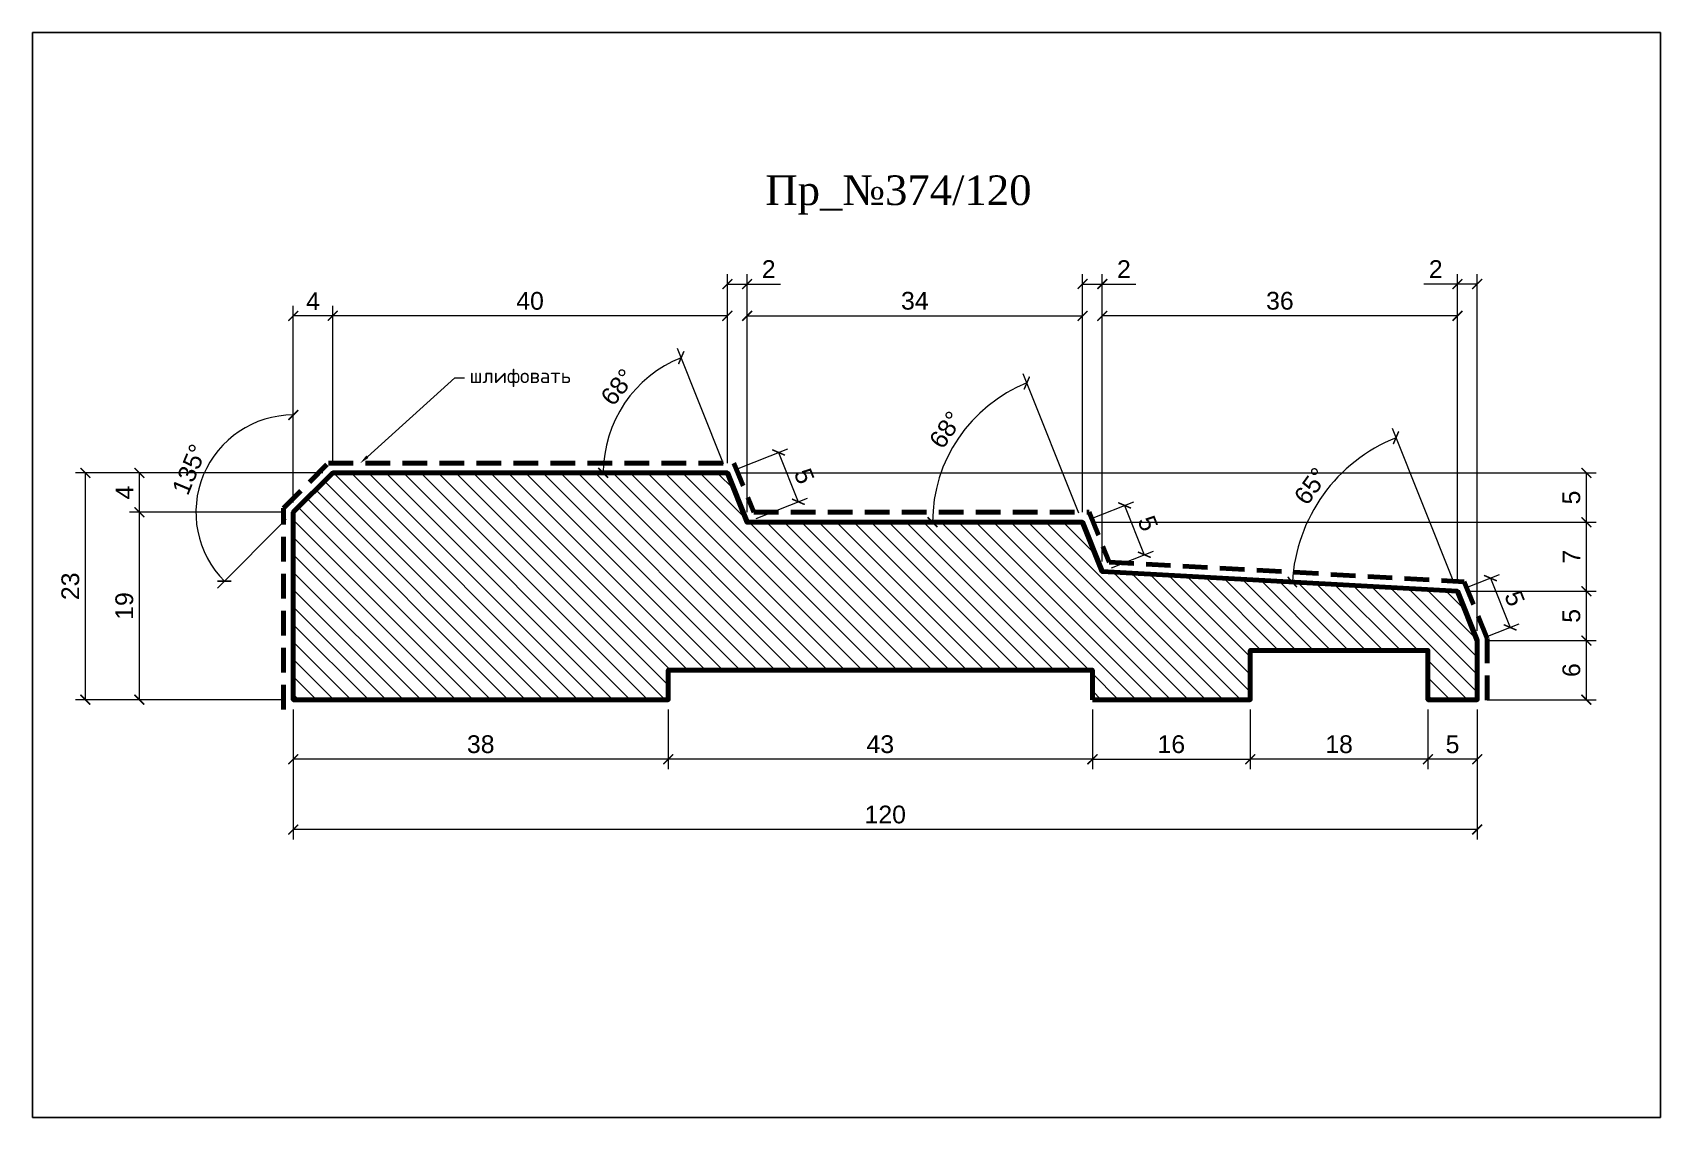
# Model space of a CAD drawing. Header units: millimetres. Extents: x 140 to 305, y -7044 to -6934.
import ezdxf
from ezdxf import colors
from ezdxf.entities.mleader import LeaderData, LeaderLine
from ezdxf.math import Vec2, Vec3

# ---------------------------------------------------------------- set-up
doc = ezdxf.new("R2010")
doc.units = ezdxf.units.MM
doc.linetypes.add('HIDDEN', pattern=[0.375, 0.25, -0.125])
doc.layers.add('Outside panel', color=7, linetype='Continuous', lineweight=18, true_color=0x7f5e57)
for name, color, linetype, lineweight in [('линия 15', 7, 'Continuous', 15), ('линия 50', 1, 'Continuous', 100), ('служебный слой РАЗМЕРЫ', 7, 'Continuous', 9)]:
    doc.layers.add(name, color=color, linetype=linetype, lineweight=lineweight)
doc.layers.add('размеры в модели', color=7, linetype='Continuous')
doc.styles.add('ELECT', font='times.ttf')
doc.styles.get("Standard").update_dxf_attribs({"font": 'arial.ttf'})
doc.styles.add('ЕСКД профили текст', font='isocpeur.ttf')
doc.dimstyles.new('M_1', dxfattribs={"dimtxt": 1.8, "dimasz": 1, "dimexe": 1, "dimexo": 1, "dimgap": 0.6, "dimtad": 1, "dimdec": 0, "dimdsep": 46, "dimtxsty": 'Standard', "dimblk": 'ARCHTICK', "dimcen": -5, "dimclrd": 7, "dimclre": 7, "dimclrt": 7, "dimadec": 0, "dimazin": 0, "dimtfac": 1, "dimtdec": 0, "dimtmove": 0, "dimatfit": 3, "dimfxl": 1, "dimtolj": 1, "dimtzin": 0, "dimlwd": 5, "dimlwe": 5, "dimarcsym": 0})

# ---------------------------------------------------------------- blocks, each defined once
blk = doc.blocks.new('_ArchTick')
at = {"color": 0, "linetype": 'ByBlock', "const_width": 0.15}
blk.add_lwpolyline([(-0.5, -0.5), (0.5, 0.5)], dxfattribs=at)
blk = doc.blocks.new('*D28')
at = {"layer": 'Defpoints', "color": 0, "ltscale": 1000, "transparency": 16777216}
for p in [(284.75, -6990.69), (286.75, -6995.69), (290.09, -6994.36)]:
    blk.add_point(p, dxfattribs=at)
at = {"layer": 'линия 15', "color": 7, "lineweight": 5, "ltscale": 1000, "transparency": 16777216}
for p, q in [((285.67, -6990.32), (289.02, -6988.98)), ((288.09, -6989.36), (290.09, -6994.36)), ((287.67, -6995.32), (291.02, -6993.98))]:
    blk.add_line(p, q, dxfattribs=at)
for p, rotation in [((288.09, -6989.36), 111.8014094861218), ((290.09, -6994.36), 291.8014094861218)]:
    blk.add_blockref('_ArchTick', p, dxfattribs=dict(at, rotation=rotation))
at = {"layer": 'линия 15', "color": 7, "ltscale": 1000, "transparency": 16777216, "insert": (290.55, -6991.42), "char_height": 1.8, "attachment_point": 5, "rotation": 291.8014}
blk.add_mtext('\\A1;5', dxfattribs=at)
blk = doc.blocks.new('*D27')
at = {"layer": 'Defpoints', "color": 0, "ltscale": 1000, "transparency": 16777216}
for p in [(246.75, -6983.69), (253.01, -6986.99), (248.75, -6988.69)]:
    blk.add_point(p, dxfattribs=at)
at = {"layer": 'линия 15', "color": 7, "lineweight": 5, "ltscale": 1000, "transparency": 16777216}
for p, q in [((247.67, -6983.32), (251.94, -6981.62)), ((251.01, -6981.99), (253.01, -6986.99)), ((249.67, -6988.32), (253.94, -6986.62))]:
    blk.add_line(p, q, dxfattribs=at)
for p, rotation in [((251.01, -6981.99), 111.8014094861218), ((253.01, -6986.99), 291.8014094861218)]:
    blk.add_blockref('_ArchTick', p, dxfattribs=dict(at, rotation=rotation))
at = {"layer": 'линия 15', "color": 7, "ltscale": 1000, "transparency": 16777216, "insert": (253.37, -6983.81), "char_height": 1.8, "attachment_point": 5, "rotation": 291.8014}
blk.add_mtext('\\A1;5', dxfattribs=at)
blk = doc.blocks.new('*D26')
at = {"layer": 'Defpoints', "color": 0, "ltscale": 1000, "transparency": 16777216}
for p in [(210.75, -6978.69), (217.94, -6981.62), (212.75, -6983.69)]:
    blk.add_point(p, dxfattribs=at)
at = {"layer": 'линия 15', "color": 7, "lineweight": 5, "ltscale": 1000, "transparency": 16777216}
for p, q in [((211.67, -6978.32), (216.87, -6976.24)), ((215.94, -6976.62), (217.94, -6981.62)), ((213.67, -6983.32), (218.87, -6981.24))]:
    blk.add_line(p, q, dxfattribs=at)
for p, rotation in [((215.94, -6976.62), 111.8014094863518), ((217.94, -6981.62), 291.8014094863518)]:
    blk.add_blockref('_ArchTick', p, dxfattribs=dict(at, rotation=rotation))
at = {"layer": 'линия 15', "color": 7, "ltscale": 1000, "transparency": 16777216, "insert": (218.54, -6979.02), "char_height": 1.8, "attachment_point": 5, "rotation": 291.8014}
blk.add_mtext('\\A1;5', dxfattribs=at)
blk = doc.blocks.new('*D25')
at = {"layer": 'Defpoints', "color": 0, "ltscale": 1000, "transparency": 16777216}
for p in [(273.21, -6978.53), (248.75, -6988.69), (284.75, -6990.69), (284.75, -6990.69), (286.75, -6995.69)]:
    blk.add_point(p, dxfattribs=at)
at = {"layer": 'размеры в модели', "color": 7, "lineweight": 5, "ltscale": 1000, "transparency": 16777216}
blk.add_line((284.37, -6989.77), (278.15, -6974.2), dxfattribs=at)
blk.add_arc((284.75, -6990.69), 16.76, 111.8014, 176.8202, dxfattribs=at)
for p, rotation in [((278.52, -6975.13), 21.8014094861283), ((268.01, -6989.76), 266.820167573438)]:
    blk.add_blockref('_ArchTick', p, dxfattribs=dict(at, rotation=rotation))
at = {"layer": 'размеры в модели', "color": 7, "ltscale": 1000, "transparency": 16777216, "insert": (269.9, -6980.03), "char_height": 1.8, "attachment_point": 5, "rotation": 54.3108}
blk.add_mtext('\\A1;65°', dxfattribs=at)
blk = doc.blocks.new('*D24')
at = {"layer": 'Defpoints', "color": 0, "ltscale": 1000, "transparency": 16777216}
for p in [(236.08, -6972.86), (212.75, -6983.69), (246.75, -6983.69), (246.75, -6983.69), (248.75, -6988.69)]:
    blk.add_point(p, dxfattribs=at)
at = {"layer": 'размеры в модели', "color": 7, "lineweight": 5, "ltscale": 1000, "transparency": 16777216}
blk.add_line((246.37, -6982.77), (240.73, -6968.65), dxfattribs=at)
blk.add_arc((246.75, -6983.69), 15.2, 111.8014, 180, dxfattribs=at)
for p, rotation in [((241.1, -6969.58), 21.8014094861169), ((231.54, -6983.69), 269.9999999999998)]:
    blk.add_blockref('_ArchTick', p, dxfattribs=dict(at, rotation=rotation))
at = {"layer": 'размеры в модели', "color": 7, "ltscale": 1000, "transparency": 16777216, "insert": (232.9, -6974.32), "char_height": 1.8, "attachment_point": 5, "rotation": 55.9007}
blk.add_mtext('\\A1;68°', dxfattribs=at)
blk = doc.blocks.new('*D23')
at = {"layer": 'Defpoints', "color": 0, "ltscale": 1000, "transparency": 16777216}
for p in [(199.14, -6973.83), (170.75, -6978.69), (210.75, -6978.69), (210.75, -6978.69), (212.75, -6983.69)]:
    blk.add_point(p, dxfattribs=at)
at = {"layer": 'размеры в модели', "color": 7, "lineweight": 5, "ltscale": 1000, "transparency": 16777216}
blk.add_line((210.37, -6977.77), (205.7, -6966.08), dxfattribs=at)
blk.add_arc((210.75, -6978.69), 12.58, 111.8014, 180, dxfattribs=at)
for p, rotation in [((206.07, -6967.01), 21.80140948635167), ((198.16, -6978.69), 270.0000000000006)]:
    blk.add_blockref('_ArchTick', p, dxfattribs=dict(at, rotation=rotation))
at = {"layer": 'размеры в модели', "color": 7, "ltscale": 1000, "transparency": 16777216, "insert": (199.65, -6969.99), "char_height": 1.8, "attachment_point": 5, "rotation": 51.9033}
blk.add_mtext('\\A1;68°', dxfattribs=at)
blk = doc.blocks.new('*D22')
at = {"layer": 'Defpoints', "color": 0, "ltscale": 1000, "transparency": 16777216}
for p in [(210.75, -6978.69), (297.82, -6978.69), (246.75, -6983.69)]:
    blk.add_point(p, dxfattribs=at)
at = {"layer": 'размеры в модели', "color": 7, "lineweight": 5, "ltscale": 1000, "transparency": 16777216}
for p, q in [((211.75, -6978.69), (298.82, -6978.69)), ((297.82, -6983.69), (297.82, -6978.69)), ((247.75, -6983.69), (298.82, -6983.69))]:
    blk.add_line(p, q, dxfattribs=at)
for p, rotation in [((297.82, -6978.69), 90), ((297.82, -6983.69), 270)]:
    blk.add_blockref('_ArchTick', p, dxfattribs=dict(at, rotation=rotation))
at = {"layer": 'размеры в модели', "color": 7, "ltscale": 1000, "transparency": 16777216, "insert": (296.3, -6981.19), "char_height": 1.8, "attachment_point": 5, "rotation": 90}
blk.add_mtext('\\A1;5', dxfattribs=at)
blk = doc.blocks.new('*D21')
at = {"layer": 'Defpoints', "color": 0, "ltscale": 1000, "transparency": 16777216}
for p in [(247.75, -7001.69), (263.75, -7001.69), (263.75, -7007.73)]:
    blk.add_point(p, dxfattribs=at)
at = {"layer": 'размеры в модели', "color": 7, "lineweight": 5, "ltscale": 1000, "transparency": 16777216}
for p, q in [((247.75, -7002.69), (247.75, -7008.73)), ((263.75, -7002.69), (263.75, -7008.73)), ((247.75, -7007.73), (263.75, -7007.73))]:
    blk.add_line(p, q, dxfattribs=at)
at = {"layer": 'размеры в модели', "color": 7, "lineweight": 5, "ltscale": 1000, "transparency": 16777216, "rotation": 180}
blk.add_blockref('_ArchTick', (247.75, -7007.73), dxfattribs=at)
at = {"layer": 'размеры в модели', "color": 7, "lineweight": 5, "ltscale": 1000, "transparency": 16777216}
blk.add_blockref('_ArchTick', (263.75, -7007.73), dxfattribs=at)
at = {"layer": 'размеры в модели', "color": 7, "ltscale": 1000, "transparency": 16777216, "insert": (255.75, -7006.21), "char_height": 1.8, "attachment_point": 5}
blk.add_mtext('\\A1;16', dxfattribs=at)
blk = doc.blocks.new('*D20')
at = {"layer": 'Defpoints', "color": 0, "ltscale": 1000, "transparency": 16777216}
for p in [(159.77, -6975.72), (170.75, -6978.69), (166.75, -6982.69), (166.75, -6982.69), (166.75, -6997.69)]:
    blk.add_point(p, dxfattribs=at)
at = {"layer": 'размеры в модели', "color": 7, "lineweight": 5, "ltscale": 1000, "transparency": 16777216}
for p, q in [((166.75, -6981.69), (166.75, -6971.83)), ((166.04, -6983.4), (159.06, -6990.38))]:
    blk.add_line(p, q, dxfattribs=at)
blk.add_arc((166.75, -6982.69), 9.87, 90, 225, dxfattribs=at)
for p, rotation in [((166.75, -6972.83), 359.9999999999997), ((159.77, -6989.67), 314.9999999999998)]:
    blk.add_blockref('_ArchTick', p, dxfattribs=dict(at, rotation=rotation))
at = {"layer": 'размеры в модели', "color": 7, "ltscale": 1000, "transparency": 16777216, "insert": (156.23, -6978.34), "char_height": 1.8, "attachment_point": 5, "rotation": 67.5}
blk.add_mtext('\\A1;135°', dxfattribs=at)
blk = doc.blocks.new('*D19')
at = {"layer": 'Defpoints', "color": 0, "ltscale": 1000, "transparency": 16777216}
for p in [(166.75, -7001.69), (286.75, -7001.69), (166.75, -7014.85)]:
    blk.add_point(p, dxfattribs=at)
at = {"layer": 'размеры в модели', "color": 7, "lineweight": 5, "ltscale": 1000, "transparency": 16777216}
for p, q in [((166.75, -7002.69), (166.75, -7015.85)), ((286.75, -7002.69), (286.75, -7015.85)), ((286.75, -7014.85), (166.75, -7014.85))]:
    blk.add_line(p, q, dxfattribs=at)
at = {"layer": 'размеры в модели', "color": 7, "lineweight": 5, "ltscale": 1000, "transparency": 16777216, "rotation": 180}
blk.add_blockref('_ArchTick', (166.75, -7014.85), dxfattribs=at)
at = {"layer": 'размеры в модели', "color": 7, "lineweight": 5, "ltscale": 1000, "transparency": 16777216}
blk.add_blockref('_ArchTick', (286.75, -7014.85), dxfattribs=at)
at = {"layer": 'размеры в модели', "color": 7, "ltscale": 1000, "transparency": 16777216, "insert": (226.75, -7013.34), "char_height": 1.8, "attachment_point": 5}
blk.add_mtext('\\A1;120', dxfattribs=at)
blk = doc.blocks.new('*D17')
at = {"layer": 'Defpoints', "color": 0, "ltscale": 1000, "transparency": 16777216}
for p in [(145.68, -6978.69), (170.75, -6978.69), (166.75, -7001.69)]:
    blk.add_point(p, dxfattribs=at)
at = {"layer": 'размеры в модели', "color": 7, "lineweight": 5, "ltscale": 1000, "transparency": 16777216}
for p, q in [((169.75, -6978.69), (144.68, -6978.69)), ((145.68, -7001.69), (145.68, -6978.69)), ((165.75, -7001.69), (144.68, -7001.69))]:
    blk.add_line(p, q, dxfattribs=at)
for p, rotation in [((145.68, -6978.69), 90), ((145.68, -7001.69), 270)]:
    blk.add_blockref('_ArchTick', p, dxfattribs=dict(at, rotation=rotation))
at = {"layer": 'размеры в модели', "color": 7, "ltscale": 1000, "transparency": 16777216, "insert": (144.16, -6990.19), "char_height": 1.8, "attachment_point": 5, "rotation": 90}
blk.add_mtext('\\A1;23', dxfattribs=at)
blk = doc.blocks.new('*D15')
at = {"layer": 'Defpoints', "color": 0, "ltscale": 1000, "transparency": 16777216}
for p in [(151.15, -6982.69), (166.75, -6982.69), (166.75, -7001.69)]:
    blk.add_point(p, dxfattribs=at)
at = {"layer": 'размеры в модели', "color": 7, "lineweight": 5, "ltscale": 1000, "transparency": 16777216}
for p, q in [((165.75, -6982.69), (150.15, -6982.69)), ((151.15, -7001.69), (151.15, -6982.69)), ((165.75, -7001.69), (150.15, -7001.69))]:
    blk.add_line(p, q, dxfattribs=at)
for p, rotation in [((151.15, -6982.69), 90), ((151.15, -7001.69), 270)]:
    blk.add_blockref('_ArchTick', p, dxfattribs=dict(at, rotation=rotation))
at = {"layer": 'размеры в модели', "color": 7, "ltscale": 1000, "transparency": 16777216, "insert": (149.63, -6992.19), "char_height": 1.8, "attachment_point": 5, "rotation": 90}
blk.add_mtext('\\A1;19', dxfattribs=at)
blk = doc.blocks.new('*D14')
at = {"layer": 'Defpoints', "color": 0, "ltscale": 1000, "transparency": 16777216}
for p in [(166.75, -6962.77), (170.75, -6978.69), (166.75, -6982.69)]:
    blk.add_point(p, dxfattribs=at)
at = {"layer": 'размеры в модели', "color": 7, "lineweight": 5, "ltscale": 1000, "transparency": 16777216}
for p, q in [((166.75, -6981.69), (166.75, -6961.77)), ((170.75, -6962.77), (166.75, -6962.77)), ((170.75, -6977.69), (170.75, -6961.77))]:
    blk.add_line(p, q, dxfattribs=at)
at = {"layer": 'размеры в модели', "color": 7, "lineweight": 5, "ltscale": 1000, "transparency": 16777216, "rotation": 180}
blk.add_blockref('_ArchTick', (166.75, -6962.77), dxfattribs=at)
at = {"layer": 'размеры в модели', "color": 7, "lineweight": 5, "ltscale": 1000, "transparency": 16777216}
blk.add_blockref('_ArchTick', (170.75, -6962.77), dxfattribs=at)
at = {"layer": 'размеры в модели', "color": 7, "ltscale": 1000, "transparency": 16777216, "insert": (168.75, -6961.27), "char_height": 1.8, "attachment_point": 5}
blk.add_mtext('\\A1;4', dxfattribs=at)
blk = doc.blocks.new('*D13')
at = {"layer": 'Defpoints', "color": 0, "ltscale": 1000, "transparency": 16777216}
for p in [(212.75, -6959.54), (210.75, -6978.69), (212.75, -6983.69)]:
    blk.add_point(p, dxfattribs=at)
at = {"layer": 'размеры в модели', "color": 7, "lineweight": 5, "ltscale": 1000, "transparency": 16777216}
for p, q in [((210.75, -6977.69), (210.75, -6958.54)), ((210.75, -6959.54), (212.75, -6959.54)), ((212.75, -6982.69), (212.75, -6958.54)), ((212.75, -6959.54), (216.14, -6959.54))]:
    blk.add_line(p, q, dxfattribs=at)
at = {"layer": 'размеры в модели', "color": 7, "lineweight": 5, "ltscale": 1000, "transparency": 16777216, "rotation": 180}
blk.add_blockref('_ArchTick', (210.75, -6959.54), dxfattribs=at)
at = {"layer": 'размеры в модели', "color": 7, "lineweight": 5, "ltscale": 1000, "transparency": 16777216}
blk.add_blockref('_ArchTick', (212.75, -6959.54), dxfattribs=at)
at = {"layer": 'размеры в модели', "color": 7, "ltscale": 1000, "transparency": 16777216, "insert": (214.94, -6958.03), "char_height": 1.8, "attachment_point": 5}
blk.add_mtext('\\A1;2', dxfattribs=at)
blk = doc.blocks.new('*D12')
at = {"layer": 'Defpoints', "color": 0, "ltscale": 1000, "transparency": 16777216}
for p in [(248.75, -6959.54), (246.75, -6983.69), (248.75, -6988.69)]:
    blk.add_point(p, dxfattribs=at)
at = {"layer": 'размеры в модели', "color": 7, "lineweight": 5, "ltscale": 1000, "transparency": 16777216}
for p, q in [((246.75, -6982.69), (246.75, -6958.54)), ((246.75, -6959.54), (248.75, -6959.54)), ((248.75, -6987.69), (248.75, -6958.54)), ((248.75, -6959.54), (252.14, -6959.54))]:
    blk.add_line(p, q, dxfattribs=at)
at = {"layer": 'размеры в модели', "color": 7, "lineweight": 5, "ltscale": 1000, "transparency": 16777216, "rotation": 180}
blk.add_blockref('_ArchTick', (246.75, -6959.54), dxfattribs=at)
at = {"layer": 'размеры в модели', "color": 7, "lineweight": 5, "ltscale": 1000, "transparency": 16777216}
blk.add_blockref('_ArchTick', (248.75, -6959.54), dxfattribs=at)
at = {"layer": 'размеры в модели', "color": 7, "ltscale": 1000, "transparency": 16777216, "insert": (250.94, -6958.03), "char_height": 1.8, "attachment_point": 5}
blk.add_mtext('\\A1;2', dxfattribs=at)
blk = doc.blocks.new('*D11')
at = {"layer": 'Defpoints', "color": 0, "ltscale": 1000, "transparency": 16777216}
for p in [(284.75, -6959.54), (284.75, -6990.69), (286.75, -6995.69)]:
    blk.add_point(p, dxfattribs=at)
at = {"layer": 'размеры в модели', "color": 7, "lineweight": 5, "ltscale": 1000, "transparency": 16777216}
for p, q in [((284.75, -6959.54), (281.35, -6959.54)), ((284.75, -6989.69), (284.75, -6958.54)), ((286.75, -6959.54), (284.75, -6959.54)), ((286.75, -6994.69), (286.75, -6958.54))]:
    blk.add_line(p, q, dxfattribs=at)
at = {"layer": 'размеры в модели', "color": 7, "lineweight": 5, "ltscale": 1000, "transparency": 16777216, "rotation": 180}
blk.add_blockref('_ArchTick', (284.75, -6959.54), dxfattribs=at)
at = {"layer": 'размеры в модели', "color": 7, "lineweight": 5, "ltscale": 1000, "transparency": 16777216}
blk.add_blockref('_ArchTick', (286.75, -6959.54), dxfattribs=at)
at = {"layer": 'размеры в модели', "color": 7, "ltscale": 1000, "transparency": 16777216, "insert": (282.55, -6958.03), "char_height": 1.8, "attachment_point": 5}
blk.add_mtext('\\A1;2', dxfattribs=at)
blk = doc.blocks.new('*D10')
at = {"layer": 'Defpoints', "color": 0, "ltscale": 1000, "transparency": 16777216}
for p in [(284.75, -6990.69), (297.82, -6990.69), (286.75, -6995.69)]:
    blk.add_point(p, dxfattribs=at)
at = {"layer": 'размеры в модели', "color": 7, "lineweight": 5, "ltscale": 1000, "transparency": 16777216}
for p, q in [((285.75, -6990.69), (298.82, -6990.69)), ((297.82, -6995.69), (297.82, -6990.69)), ((287.75, -6995.69), (298.82, -6995.69))]:
    blk.add_line(p, q, dxfattribs=at)
for p, rotation in [((297.82, -6990.69), 90), ((297.82, -6995.69), 270)]:
    blk.add_blockref('_ArchTick', p, dxfattribs=dict(at, rotation=rotation))
at = {"layer": 'размеры в модели', "color": 7, "ltscale": 1000, "transparency": 16777216, "insert": (296.3, -6993.19), "char_height": 1.8, "attachment_point": 5, "rotation": 90}
blk.add_mtext('\\A1;5', dxfattribs=at)
blk = doc.blocks.new('*D9')
at = {"layer": 'Defpoints', "color": 0, "ltscale": 1000, "transparency": 16777216}
for p in [(286.75, -6995.69), (297.82, -6995.69), (286.75, -7001.69)]:
    blk.add_point(p, dxfattribs=at)
at = {"layer": 'размеры в модели', "color": 7, "lineweight": 5, "ltscale": 1000, "transparency": 16777216}
for p, q in [((287.75, -6995.69), (298.82, -6995.69)), ((297.82, -7001.69), (297.82, -6995.69)), ((287.75, -7001.69), (298.82, -7001.69))]:
    blk.add_line(p, q, dxfattribs=at)
for p, rotation in [((297.82, -6995.69), 90), ((297.82, -7001.69), 270)]:
    blk.add_blockref('_ArchTick', p, dxfattribs=dict(at, rotation=rotation))
at = {"layer": 'размеры в модели', "color": 7, "ltscale": 1000, "transparency": 16777216, "insert": (296.3, -6998.69), "char_height": 1.8, "attachment_point": 5, "rotation": 90}
blk.add_mtext('\\A1;6', dxfattribs=at)
blk = doc.blocks.new('*D8')
at = {"layer": 'Defpoints', "color": 0, "ltscale": 1000, "transparency": 16777216}
for p in [(170.75, -6962.77), (170.75, -6978.69), (210.75, -6978.69)]:
    blk.add_point(p, dxfattribs=at)
at = {"layer": 'размеры в модели', "color": 7, "lineweight": 5, "ltscale": 1000, "transparency": 16777216}
for p, q in [((170.75, -6977.69), (170.75, -6961.77)), ((210.75, -6962.77), (170.75, -6962.77)), ((210.75, -6977.69), (210.75, -6961.77))]:
    blk.add_line(p, q, dxfattribs=at)
at = {"layer": 'размеры в модели', "color": 7, "lineweight": 5, "ltscale": 1000, "transparency": 16777216, "rotation": 180}
blk.add_blockref('_ArchTick', (170.75, -6962.77), dxfattribs=at)
at = {"layer": 'размеры в модели', "color": 7, "lineweight": 5, "ltscale": 1000, "transparency": 16777216}
blk.add_blockref('_ArchTick', (210.75, -6962.77), dxfattribs=at)
at = {"layer": 'размеры в модели', "color": 7, "ltscale": 1000, "transparency": 16777216, "insert": (190.75, -6961.26), "char_height": 1.8, "attachment_point": 5}
blk.add_mtext('\\A1;40', dxfattribs=at)
blk = doc.blocks.new('*D7')
at = {"layer": 'Defpoints', "color": 0, "ltscale": 1000, "transparency": 16777216}
for p in [(246.75, -6962.77), (212.75, -6983.69), (246.75, -6983.69)]:
    blk.add_point(p, dxfattribs=at)
at = {"layer": 'размеры в модели', "color": 7, "lineweight": 5, "ltscale": 1000, "transparency": 16777216}
for p, q in [((212.75, -6982.69), (212.75, -6961.77)), ((212.75, -6962.77), (246.75, -6962.77)), ((246.75, -6982.69), (246.75, -6961.77))]:
    blk.add_line(p, q, dxfattribs=at)
at = {"layer": 'размеры в модели', "color": 7, "lineweight": 5, "ltscale": 1000, "transparency": 16777216, "rotation": 180}
blk.add_blockref('_ArchTick', (212.75, -6962.77), dxfattribs=at)
at = {"layer": 'размеры в модели', "color": 7, "lineweight": 5, "ltscale": 1000, "transparency": 16777216}
blk.add_blockref('_ArchTick', (246.75, -6962.77), dxfattribs=at)
at = {"layer": 'размеры в модели', "color": 7, "ltscale": 1000, "transparency": 16777216, "insert": (229.75, -6961.25), "char_height": 1.8, "attachment_point": 5}
blk.add_mtext('\\A1;34', dxfattribs=at)
blk = doc.blocks.new('*D6')
at = {"layer": 'Defpoints', "color": 0, "ltscale": 1000, "transparency": 16777216}
for p in [(248.75, -6962.77), (248.75, -6988.69), (284.75, -6990.69)]:
    blk.add_point(p, dxfattribs=at)
at = {"layer": 'размеры в модели', "color": 7, "lineweight": 5, "ltscale": 1000, "transparency": 16777216}
for p, q in [((248.75, -6987.69), (248.75, -6961.77)), ((284.75, -6962.77), (248.75, -6962.77)), ((284.75, -6989.69), (284.75, -6961.77))]:
    blk.add_line(p, q, dxfattribs=at)
at = {"layer": 'размеры в модели', "color": 7, "lineweight": 5, "ltscale": 1000, "transparency": 16777216, "rotation": 180}
blk.add_blockref('_ArchTick', (248.75, -6962.77), dxfattribs=at)
at = {"layer": 'размеры в модели', "color": 7, "lineweight": 5, "ltscale": 1000, "transparency": 16777216}
blk.add_blockref('_ArchTick', (284.75, -6962.77), dxfattribs=at)
at = {"layer": 'размеры в модели', "color": 7, "ltscale": 1000, "transparency": 16777216, "insert": (266.75, -6961.25), "char_height": 1.8, "attachment_point": 5}
blk.add_mtext('\\A1;36', dxfattribs=at)
blk = doc.blocks.new('*D5')
at = {"layer": 'Defpoints', "color": 0, "ltscale": 1000, "transparency": 16777216}
for p in [(166.75, -7001.69), (204.75, -7001.69), (166.75, -7007.73)]:
    blk.add_point(p, dxfattribs=at)
at = {"layer": 'размеры в модели', "color": 7, "lineweight": 5, "ltscale": 1000, "transparency": 16777216}
for p, q in [((166.75, -7002.69), (166.75, -7008.73)), ((204.75, -7002.69), (204.75, -7008.73)), ((204.75, -7007.73), (166.75, -7007.73))]:
    blk.add_line(p, q, dxfattribs=at)
at = {"layer": 'размеры в модели', "color": 7, "lineweight": 5, "ltscale": 1000, "transparency": 16777216, "rotation": 180}
blk.add_blockref('_ArchTick', (166.75, -7007.73), dxfattribs=at)
at = {"layer": 'размеры в модели', "color": 7, "lineweight": 5, "ltscale": 1000, "transparency": 16777216}
blk.add_blockref('_ArchTick', (204.75, -7007.73), dxfattribs=at)
at = {"layer": 'размеры в модели', "color": 7, "ltscale": 1000, "transparency": 16777216, "insert": (185.75, -7006.21), "char_height": 1.8, "attachment_point": 5}
blk.add_mtext('\\A1;38', dxfattribs=at)
blk = doc.blocks.new('*D4')
at = {"layer": 'Defpoints', "color": 0, "ltscale": 1000, "transparency": 16777216}
for p in [(204.75, -7001.69), (247.75, -7001.69), (204.75, -7007.73)]:
    blk.add_point(p, dxfattribs=at)
at = {"layer": 'размеры в модели', "color": 7, "lineweight": 5, "ltscale": 1000, "transparency": 16777216}
for p, q in [((204.75, -7002.69), (204.75, -7008.73)), ((247.75, -7002.69), (247.75, -7008.73)), ((247.75, -7007.73), (204.75, -7007.73))]:
    blk.add_line(p, q, dxfattribs=at)
at = {"layer": 'размеры в модели', "color": 7, "lineweight": 5, "ltscale": 1000, "transparency": 16777216, "rotation": 180}
blk.add_blockref('_ArchTick', (204.75, -7007.73), dxfattribs=at)
at = {"layer": 'размеры в модели', "color": 7, "lineweight": 5, "ltscale": 1000, "transparency": 16777216}
blk.add_blockref('_ArchTick', (247.75, -7007.73), dxfattribs=at)
at = {"layer": 'размеры в модели', "color": 7, "ltscale": 1000, "transparency": 16777216, "insert": (226.25, -7006.21), "char_height": 1.8, "attachment_point": 5}
blk.add_mtext('\\A1;43', dxfattribs=at)
blk = doc.blocks.new('*D3')
at = {"layer": 'Defpoints', "color": 0, "ltscale": 1000, "transparency": 16777216}
for p in [(263.75, -7001.69), (281.75, -7001.69), (263.75, -7007.73)]:
    blk.add_point(p, dxfattribs=at)
at = {"layer": 'размеры в модели', "color": 7, "lineweight": 5, "ltscale": 1000, "transparency": 16777216}
for p, q in [((263.75, -7002.69), (263.75, -7008.73)), ((281.75, -7002.69), (281.75, -7008.73)), ((281.75, -7007.73), (263.75, -7007.73))]:
    blk.add_line(p, q, dxfattribs=at)
at = {"layer": 'размеры в модели', "color": 7, "lineweight": 5, "ltscale": 1000, "transparency": 16777216, "rotation": 180}
blk.add_blockref('_ArchTick', (263.75, -7007.73), dxfattribs=at)
at = {"layer": 'размеры в модели', "color": 7, "lineweight": 5, "ltscale": 1000, "transparency": 16777216}
blk.add_blockref('_ArchTick', (281.75, -7007.73), dxfattribs=at)
at = {"layer": 'размеры в модели', "color": 7, "ltscale": 1000, "transparency": 16777216, "insert": (272.75, -7006.21), "char_height": 1.8, "attachment_point": 5}
blk.add_mtext('\\A1;18', dxfattribs=at)
blk = doc.blocks.new('*D2')
at = {"layer": 'Defpoints', "color": 0, "ltscale": 1000, "transparency": 16777216}
for p in [(281.75, -7001.69), (286.75, -7001.69), (281.75, -7007.73)]:
    blk.add_point(p, dxfattribs=at)
at = {"layer": 'размеры в модели', "color": 7, "lineweight": 5, "ltscale": 1000, "transparency": 16777216}
for p, q in [((281.75, -7002.69), (281.75, -7008.73)), ((286.75, -7002.69), (286.75, -7008.73)), ((286.75, -7007.73), (281.75, -7007.73))]:
    blk.add_line(p, q, dxfattribs=at)
at = {"layer": 'размеры в модели', "color": 7, "lineweight": 5, "ltscale": 1000, "transparency": 16777216, "rotation": 180}
blk.add_blockref('_ArchTick', (281.75, -7007.73), dxfattribs=at)
at = {"layer": 'размеры в модели', "color": 7, "lineweight": 5, "ltscale": 1000, "transparency": 16777216}
blk.add_blockref('_ArchTick', (286.75, -7007.73), dxfattribs=at)
at = {"layer": 'размеры в модели', "color": 7, "ltscale": 1000, "transparency": 16777216, "insert": (284.25, -7006.22), "char_height": 1.8, "attachment_point": 5}
blk.add_mtext('\\A1;5', dxfattribs=at)

msp = doc.modelspace()

# ---------------------------------------------------------------- hatches: boundary and pattern name
at = {"layer": 'Outside panel', "ltscale": 1000}
h = msp.add_hatch(dxfattribs=at)
h.set_pattern_fill('ANSI31', color=256, scale=10, angle=90)
h.set_pattern_definition([(135, (-311557.8198, 87652.2748), (-0.8838834765, -0.8838834765), [])])
h.paths.add_polyline_path([(286.75, -6995.69), (286.75, -7001.69), (281.75, -7001.69), (281.75, -6996.69), (263.75, -6996.69), (263.75, -7001.69), (247.75, -7001.69), (247.75, -6998.69), (204.75, -6998.69), (204.75, -7001.69), (166.75, -7001.69), (166.75, -6982.69), (170.75, -6978.69), (210.75, -6978.69), (212.75, -6983.69), (246.75, -6983.69), (248.75, -6988.69), (284.75, -6990.69)])

# ---------------------------------------------------------------- linework, layer by layer
at = {"color": 6, "ltscale": 1000}
msp.add_lwpolyline([(140.32, -7044.04), (305.32, -7044.04), (305.32, -6934.04), (140.32, -6934.04)], close=True, dxfattribs=at)
at = {"layer": 'линия 50', "color": 1, "linetype": 'HIDDEN', "ltscale": 10, "true_color": 0xff0909}
msp.add_lwpolyline([(165.75, -7002.69), (165.75, -6982.28), (170.33, -6977.69), (211.42, -6977.69), (213.42, -6982.69), (247.42, -6982.69), (249.44, -6987.73), (285.44, -6989.73), (287.75, -6995.5), (287.75, -7002.69)], dxfattribs=at)
at = {"layer": 'линия 50', "color": 7}
msp.add_lwpolyline([(247.75, -7001.69), (247.75, -6998.69), (204.75, -6998.69), (204.75, -7001.69), (166.75, -7001.69), (166.75, -6982.69), (170.75, -6978.69), (210.75, -6978.69), (212.75, -6983.69), (246.75, -6983.69), (248.75, -6988.69), (284.75, -6990.69), (286.75, -6995.69), (286.75, -7001.69), (281.75, -7001.69), (281.75, -6996.69), (263.75, -6996.69), (263.75, -7001.69), (247.75, -7001.69)], dxfattribs=at)

# ---------------------------------------------------------------- texts
at = {"color": 7, "ltscale": 1000, "style": 'ELECT'}
msp.add_text('Пр_№374/120', height=3, dxfattribs=at).set_placement((214.6, -6951.53))

# ---------------------------------------------------------------- dimensions: what is measured, and where the dimension line sits
at = {"layer": 'линия 15', "color": 7, "ltscale": 1000}
for base, p1, p2, picture, middle in [((217.94, -6981.62), (210.75, -6978.69), (212.75, -6983.69), '*D26', (217.13, -6979.58)), ((253.01, -6986.99), (246.75, -6983.69), (248.75, -6988.69), '*D27', (251.97, -6984.37)), ((290.09, -6994.36), (284.75, -6990.69), (286.75, -6995.69), '*D28', (289.14, -6991.99))]:
    dim = msp.add_linear_dim(base=base, p1=p1, p2=p2, angle=291.8014, dimstyle='M_1', dxfattribs=at)
    dim.commit()
    dim.dimension.update_dxf_attribs({"geometry": picture, "text_midpoint": middle, "dimtype": 129})
at = {"layer": 'размеры в модели', "color": 5, "ltscale": 1000}
for base, p1, p2, angle, picture, middle in [((212.75, -6959.54), (210.75, -6978.69), (212.75, -6983.69), 180, '*D13', (214.94, -6958.03)), ((248.75, -6959.54), (246.75, -6983.69), (248.75, -6988.69), 180, '*D12', (250.94, -6958.03)), ((284.75, -6959.54), (286.75, -6995.69), (284.75, -6990.69), 180, '*D11', (282.55, -6958.03)), ((166.75, -6962.77), (170.75, -6978.69), (166.75, -6982.69), 180, '*D14', (168.75, -6961.27)), ((170.75, -6962.77), (210.75, -6978.69), (170.75, -6978.69), 180, '*D8', (190.75, -6961.26)), ((246.75, -6962.77), (212.75, -6983.69), (246.75, -6983.69), 180, '*D7', (229.75, -6961.25)), ((248.75, -6962.77), (284.75, -6990.69), (248.75, -6988.69), 180, '*D6', (266.75, -6961.25)), ((145.68, -6978.69), (166.75, -7001.69), (170.75, -6978.69), 90, '*D17', (144.16, -6990.19)), ((297.82, -6978.69), (246.75, -6983.69), (210.75, -6978.69), 90, '*D22', (296.3, -6981.19)), ((151.15, -6982.69), (166.75, -7001.69), (166.75, -6982.69), 90, '*D15', (149.63, -6992.19)), ((297.82, -6990.69), (286.75, -6995.69), (284.75, -6990.69), 90, '*D10', (296.3, -6993.19)), ((297.82, -6995.69), (286.75, -7001.69), (286.75, -6995.69), 90, '*D9', (296.3, -6998.69)), ((166.75, -7014.85), (286.75, -7001.69), (166.75, -7001.69), 180, '*D19', (226.75, -7013.34)), ((166.75, -7007.73), (204.75, -7001.69), (166.75, -7001.69), 180, '*D5', (185.75, -7006.21)), ((204.75, -7007.73), (247.75, -7001.69), (204.75, -7001.69), 180, '*D4', (226.25, -7006.21)), ((263.75, -7007.73), (247.75, -7001.69), (263.75, -7001.69), 180, '*D21', (255.75, -7006.21)), ((263.75, -7007.73), (281.75, -7001.69), (263.75, -7001.69), 180, '*D3', (272.75, -7006.21)), ((281.75, -7007.73), (286.75, -7001.69), (281.75, -7001.69), 180, '*D2', (284.25, -7006.22))]:
    dim = msp.add_linear_dim(base=base, p1=p1, p2=p2, angle=angle, dimstyle='M_1', dxfattribs=at)
    dim.commit()
    dim.dimension.update_dxf_attribs({"geometry": picture, "text_midpoint": middle})
dim = msp.add_angular_dim_2l(base=(199.14, -6973.83), line1=((170.75, -6978.69), (210.75, -6978.69)), line2=((210.75, -6978.69), (212.75, -6983.69)), dimstyle='M_1', dxfattribs=at)
dim.commit()
dim.dimension.update_dxf_attribs({"geometry": '*D23', "text_midpoint": (200.84, -6970.93), "dimtype": 130})
for base, line1, line2, picture, middle in [((236.08, -6972.86), ((212.75, -6983.69), (246.75, -6983.69)), ((246.75, -6983.69), (248.75, -6988.69)), '*D24', (232.9, -6974.32)), ((159.77, -6975.72), ((166.75, -6982.69), (170.75, -6978.69)), ((166.75, -6997.69), (166.75, -6982.69)), '*D20', (156.23, -6978.34)), ((273.21, -6978.53), ((284.75, -6990.69), (286.75, -6995.69)), ((248.75, -6988.69), (284.75, -6990.69)), '*D25', (269.9, -6980.03))]:
    dim = msp.add_angular_dim_2l(base=base, line1=line1, line2=line2, dimstyle='M_1', dxfattribs=at)
    dim.commit()
    dim.dimension.update_dxf_attribs({"geometry": picture, "text_midpoint": middle})
for base, p1, p2 in [((151.15, -6978.69), (166.75, -6982.69), (170.75, -6978.69)), ((297.82, -6983.69), (284.75, -6990.69), (246.75, -6983.69))]:
    msp.add_linear_dim(base=base, p1=p1, p2=p2, angle=90, dimstyle='M_1', dxfattribs=at).render()

# ---------------------------------------------------------------- leaders
at = {"layer": 'служебный слой РАЗМЕРЫ'}
ml = msp.add_multileader_mtext('Standard', dxfattribs=at)
ml.set_content('\\A1;шлифовать', color=256, style='ЕСКД профили текст')
ml.set_leader_properties(color=256, linetype='ByLayer', lineweight=-1)
ml.build(insert=Vec2(0, 0))
ml.multileader.update_dxf_attribs({"dogleg_length": 1, "arrow_head_size": 1})
ctx = ml.context
ctx.base_point, ctx.char_height, ctx.arrow_head_size, ctx.landing_gap_size, ctx.plane_origin = Vec3(184.12, -6969.06), 1.5, 1, 0.5, Vec3(197.59, -6942.89)
notes = []
notes.append((ctx, [(1, (1, 1, 0), (183.12, -6969.06), (1, 0), 1, [(0, [(173.52, -6977.72)], 0, [])])]))
ctx.mtext.insert, ctx.mtext.flow_direction = Vec3(184.62, -6968.09), 5
for ctx, leaders in notes:
    for number, flags, end, landing, length, lines in leaders:
        leader = LeaderData()
        leader.index, (leader.has_last_leader_line, leader.has_dogleg_vector, leader.attachment_direction) = number, flags
        leader.last_leader_point, leader.dogleg_vector, leader.dogleg_length = Vec3(end), Vec3(landing), length
        for number, points, colour, breaks in lines:
            line = LeaderLine()
            line.index, line.vertices, line.color, line.breaks = number, Vec3.list(points), colors.encode_raw_color(colour), breaks
            leader.lines.append(line)
        ctx.leaders.append(leader)

doc.saveas('drawing.dxf')
